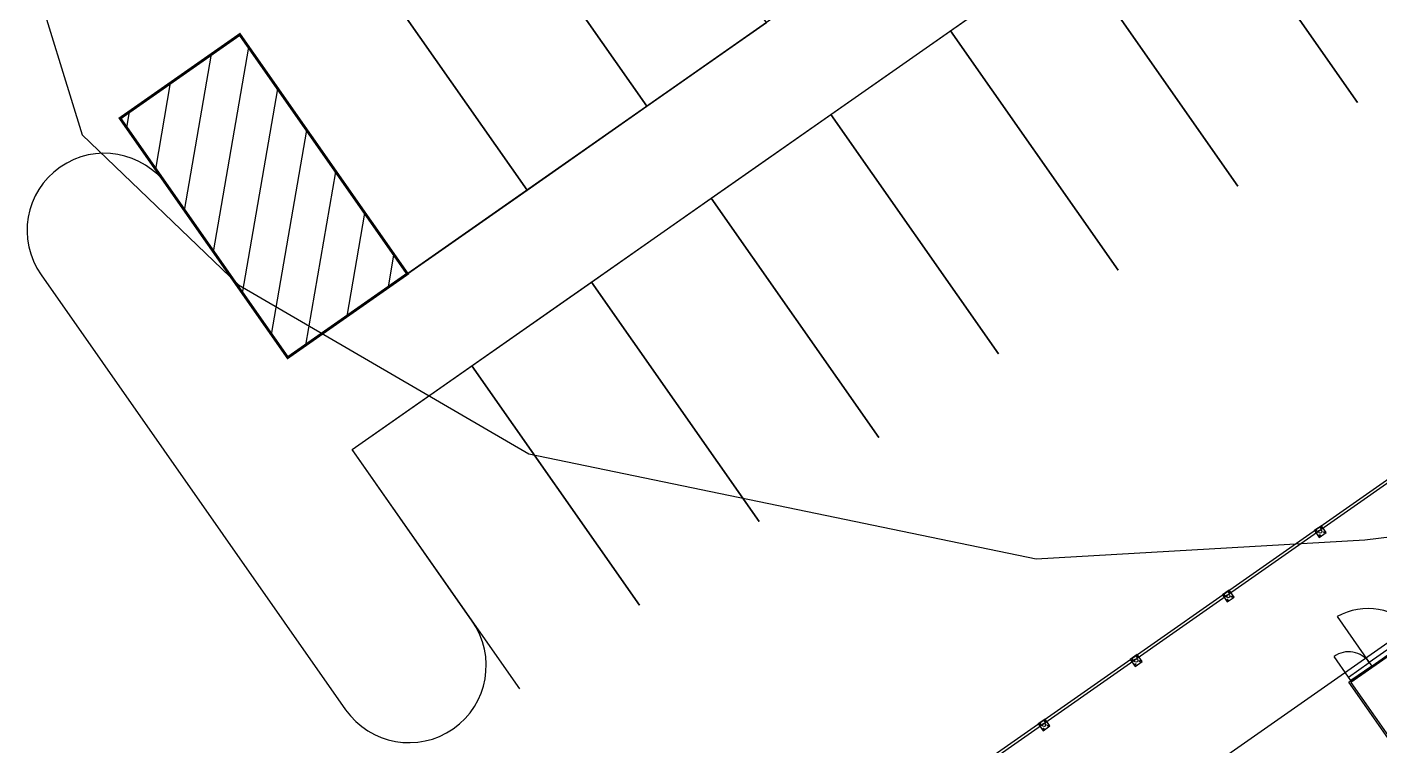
# Model space of a CAD drawing. Header units: millimetres. Extents: x 152904052 to 153933663, y 538271515 to 539240469.
# Drawn here: x 153436332 to 153460405, y 538575765 to 538588560 of the extents above; entities that cross this region are included whole.
import ezdxf

# ---------------------------------------------------------------- set-up
doc = ezdxf.new("R2010")
doc.units = ezdxf.units.MM
for name, color, linetype in [('FENC', 7, 'Continuous'), ('POWR', 5, 'Continuous'), ('SCHM', 9, 'Continuous')]:
    doc.layers.add(name, color=color, linetype=linetype)

msp = doc.modelspace()

# ---------------------------------------------------------------- hatches: boundary and pattern name
at = {"layer": 'SCHM'}
h = msp.add_hatch(dxfattribs=at)
h.set_pattern_fill('ANSI31', color=256, scale=200, angle=-7.189961912916426e-11)
h.set_pattern_definition([(79.99999999992068, (-0.0006760358810424805, 0.0001924633979797363), (-625.3529231625994, 110.2665928193663), [])])
h.paths.add_polyline_path([(153437987.1797919, 538586936.2333981), (153440116.975107, 538588427.532133), (153443099.5725761, 538584167.9415028), (153440969.7772608, 538582676.6427684)])

# ---------------------------------------------------------------- linework, layer by layer
at = {"layer": 'FENC', "color": 8}
for p, q in [((153451109.6916921, 538573906.6176317), (153469583.2905121, 538586841.9707825)), ((153451199.1091208, 538573908.1896601), (153469549.8351346, 538586757.5063457)), ((153459301.2121367, 538579642.381994), (153459239.0779368, 538579598.8751585)), ((153459239.0779368, 538579598.8751585), (153459325.114402, 538579476.0023518)), ((153457662.9080478, 538578495.2291216), (153457600.7738478, 538578451.7222865)), ((153457600.7738478, 538578451.7222865), (153457686.8103135, 538578328.8494797)), ((153456024.6039584, 538577348.0762486), (153455962.4697587, 538577304.5694139)), ((153455962.4697587, 538577304.5694139), (153456048.5062249, 538577181.6966074)), ((153454447.0384768, 538576243.453007), (153454324.16567, 538576157.4165412)), ((153454386.2998696, 538576200.9233761), (153454324.16567, 538576157.4165412)), ((153454324.16567, 538576157.4165412), (153454410.2021362, 538576034.543735)), ((153454324.16567, 538576157.4165412), (153454410.2021357, 538576034.5437346)), ((153454533.0749424, 538576120.5802003), (153454447.0384768, 538576243.453007)), ((153454410.2021357, 538576034.5437346), (153454533.0749424, 538576120.5802003))]:
    msp.add_line(p, q, dxfattribs=at)
for points in [[(153459325.114402, 538579476.0023518), (153459447.9872089, 538579562.0388178), (153459361.9507434, 538579684.9116244), (153459239.0779368, 538579598.8751585)], [(153457686.8103136, 538578328.8494799), (153457809.6831201, 538578414.8859452), (153457723.6466547, 538578537.7587521), (153457600.7738478, 538578451.7222865)], [(153456048.5062249, 538577181.6966074), (153456171.3790316, 538577267.7330729), (153456085.3425661, 538577390.6058794), (153455962.4697587, 538577304.5694139)]]:
    msp.add_lwpolyline(points, close=True, dxfattribs=at)
for centre, radius in [((153459276.5331388, 538579592.2707961), 9.494372386252339), ((153459343.5325727, 538579580.4569881), 29.99999999999947), ((153459343.5325727, 538579580.4569881), 29.99999999999947), ((153459331.7187647, 538579513.4575543), 9.494372386252339), ((153459355.3463807, 538579647.4564226), 9.494372386252339), ((153459410.5320073, 538579568.6431806), 9.494372386252339), ((153457638.2290496, 538578445.1179235), 9.494372386252339), ((153457705.2284846, 538578433.304116), 29.99999999999947), ((153457705.2284839, 538578433.3041161), 29.99999999999947), ((153457693.4146761, 538578366.3046818), 9.494372386252339), ((153457717.0422919, 538578500.3035501), 9.494372386252339), ((153457772.2279186, 538578421.4903078), 9.494372386252339), ((153456078.7382028, 538577353.1506774), 9.494372386252339), ((153455999.9249611, 538577297.9650517), 9.494372386252339), ((153456066.9243955, 538577286.1512433), 29.99999999999947), ((153456066.9243953, 538577286.1512434), 29.99999999999947), ((153456055.1105872, 538577219.1518095), 9.494372386252339), ((153456133.9238296, 538577274.3374355), 9.494372386252339), ((153454361.6208721, 538576150.8121794), 9.494372386252339), ((153454428.6203067, 538576138.9983711), 29.99999999999947), ((153454428.6203062, 538576138.9983706), 29.99999999999947), ((153454440.4341139, 538576205.9978054), 9.494372386252339), ((153454495.6197409, 538576127.1845629), 9.494372386252339), ((153454416.8064982, 538576071.9989369), 9.494372386252339)]:
    msp.add_circle(centre, radius, dxfattribs=at)
at = {"layer": 'POWR', "color": 7}
msp.add_lwpolyline([(153469780.4129718, 538584074.5538924), (153471663.2267591, 538581385.6171348), (153446937.2343843, 538564042.2393917), (153445040.3010156, 538566751.3410021), (153469780.4129718, 538584074.5538924)], dxfattribs=at)
msp.add_lwpolyline([(153461853.3058674, 538578395.7524092), (153461279.7294315, 538579214.9044533, 0.3562678657689908), (153461034.1538236, 538577822.1759722, 0.3562678657689908), (153459641.4253423, 538578067.7515805), (153460215.0017789, 538577248.5995362)], format="xyb", dxfattribs=at)
for points in [[(153462305.9269147, 538578621.1229837), (153464026.6562241, 538576163.6668501), (153461569.1465068, 538574442.9000208), (153459848.4171973, 538576900.3561549)], [(153463986.9634408, 538576170.6657393), (153462298.9279886, 538578581.4302065), (153459888.1099593, 538576893.3572502), (153461576.1454115, 538574482.592783)], [(153461853.3058674, 538578395.7524092), (153460215.0017789, 538577248.5995362), (153460258.0200118, 538577187.1631324), (153461896.3241008, 538578334.3160057)], [(153459846.3833472, 538576990.4901531), (153460215.001779, 538577248.5995363), (153460258.0200114, 538577187.1631328), (153459889.4015794, 538576929.0537496)]]:
    msp.add_lwpolyline(points, close=True, dxfattribs=at)
at = {"layer": 'POWR', "color": 7, "ltscale": 1000}
msp.add_lwpolyline([(153459846.3833472, 538576990.4901531), (153459588.2739456, 538577359.1085722)], dxfattribs=at)
msp.add_arc((153459846.3833472, 538576990.4901531), 450.0000021342476, 34.99999267980287, 125.0000059692926, dxfattribs=at)
at = {"layer": 'SCHM', "ltscale": 0.0008}
msp.add_lwpolyline([(153481524.0909314, 538624745.7542961), (153479271.4228091, 538623168.4190965), (153485695.4788965, 538613993.9162005), (153440969.7772787, 538582676.6427758), (153438833.2050524, 538585727.9841421, 0.9999999999999999), (153436580.5369306, 538584150.648942), (153442000.8342558, 538576409.662121, 0.9999999999999999), (153444253.5023773, 538577986.9973211), (153442116.9301512, 538581038.3386872), (153486842.6317693, 538612355.6121118), (153488979.2039959, 538609304.2707455, 0.9999999999999999), (153491231.8721174, 538610881.6059455)], format="xyb", close=True, dxfattribs=at)
at = {"layer": 'SCHM'}
for points in [[(153444376.5657548, 538591410.1296096), (153447359.1632239, 538587150.5389792), (153449488.9585388, 538588641.8377132), (153446506.3610697, 538592901.4283439)], [(153460008.0948266, 538587217.8391986), (153457025.497357, 538591477.4298284), (153459155.2926722, 538592968.728563), (153462137.8901412, 538588709.1379327)], [(153436402.4956267, 538589589.504719), (153437311.4996586, 538586639.5059619), (153440093.5033036, 538583972.5097634), (153445260.5074127, 538580965.5168252), (153454289.5099728, 538579092.5291646), (153460138.5095068, 538579433.5371587), (153467139.5083424, 538580285.5467262), (153471897.5045719, 538583044.5532289), (153474644.5013641, 538585391.5569828), (153477152.497667, 538588096.5604107), (153480138.4932076, 538591359.5644913)], [(153442246.7704392, 538589918.8308744), (153445229.3679089, 538585659.2402449), (153447359.1632239, 538587150.5389792), (153444376.5657548, 538591410.1296096)], [(153457878.2995111, 538585726.5404644), (153454895.7020416, 538589986.1310941), (153457025.497357, 538591477.4298284), (153460008.0948266, 538587217.8391986)], [(153440116.9751247, 538588427.5321406), (153443099.5725933, 538584167.9415101), (153445229.3679089, 538585659.2402449), (153442246.7704392, 538589918.8308744)], [(153455748.5041962, 538584235.2417293), (153452765.9067268, 538588494.8323596), (153454895.7020416, 538589986.1310941), (153457878.2995111, 538585726.5404644)], [(153453618.7088806, 538582743.9429946), (153450636.1114119, 538587003.5336251), (153452765.9067268, 538588494.8323596), (153455748.5041962, 538584235.2417293)], [(153451488.9135658, 538581252.6442604), (153448506.3160967, 538585512.2348905), (153450636.1114119, 538587003.5336251), (153453618.7088806, 538582743.9429946)], [(153449359.1182502, 538579761.3455257), (153446376.5207816, 538584020.9361559), (153448506.3160967, 538585512.2348905), (153451488.9135658, 538581252.6442604)], [(153447229.3229356, 538578270.0467916), (153444246.7254664, 538582529.6374217), (153446376.5207816, 538584020.9361559), (153449359.1182502, 538579761.3455257)], [(153445099.52762, 538576778.7480569), (153442116.9301512, 538581038.3386872), (153444246.7254664, 538582529.6374217), (153447229.3229356, 538578270.0467916)]]:
    msp.add_lwpolyline(points, dxfattribs=at)
at = {"layer": 'SCHM', "const_width": 49.99999999999999}
msp.add_lwpolyline([(153437987.1797919, 538586936.2333981), (153440116.975107, 538588427.532133), (153443099.5725761, 538584167.9415028), (153440969.7772608, 538582676.6427684)], close=True, dxfattribs=at)

doc.saveas('drawing.dxf')
